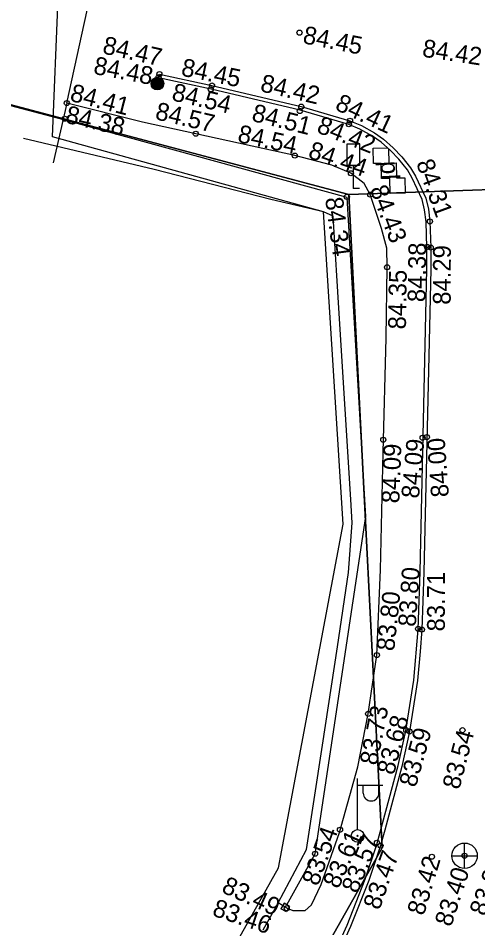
# Model space of a CAD drawing. Extents: x 632023 to 632360, y 6447035 to 6447662.
# Drawn here: x 632157.72 to 632175.79, y 6447177.86 to 6447213.62 of the extents above; entities that cross this region are included whole.
import ezdxf

# ---------------------------------------------------------------- set-up
doc = ezdxf.new("R2010")
doc.units = 0
for name, color, linetype in [('ABIJOONIS', 7, 'Continuous'), ('AED', 7, 'Continuous'), ('KKAEV', 7, 'Continuous'), ('KORGUS-EH2000', 7, 'Continuous'), ('LIIKLUS', 7, 'Continuous'), ('MOOTPIIR', 7, 'Continuous'), ('PIIR', 7, 'Continuous'), ('POST', 7, 'Continuous'), ('TEE', 7, 'Continuous')]:
    doc.layers.add(name, color=color, linetype=linetype)

msp = doc.modelspace()

# ---------------------------------------------------------------- linework, layer by layer
at = {"layer": 'ABIJOONIS'}
msp.add_line((632159.63, 6447210.286), (632159.095, 6447207.938), dxfattribs=at)
at = {"layer": 'AED'}
for p, q in [((632168.167, 6447178.824), (632168.046, 6447178.606)), ((632168.386, 6447178.703), (632168.167, 6447178.824)), ((632168.386, 6447178.703), (632168.265, 6447178.485)), ((632168.265, 6447178.485), (632168.046, 6447178.606))]:
    msp.add_line(p, q, dxfattribs=at)
msp.add_lwpolyline([(632168.276, 6447178.764), (632169.387, 6447180.773), (632171.384, 6447194.033), (632170.655, 6447206.574), (632159.509, 6447209.621), (632150.911, 6447211.893)], dxfattribs=at)
at = {"layer": 'KKAEV'}
for p, q in [((632175.266, 6447180.193), (632175.266, 6447181.193)), ((632174.766, 6447180.693), (632175.766, 6447180.693))]:
    msp.add_line(p, q, dxfattribs=at)
msp.add_circle((632175.266, 6447180.693), 0.5, dxfattribs=at)
at = {"layer": 'KORGUS-EH2000'}
for centre in [(632168.775, 6447213.054), (632163.237, 6447211.305), (632163.268, 6447211.427), (632165.285, 6447210.83), (632165.336, 6447210.976), (632159.63, 6447210.286), (632168.844, 6447210.146), (632159.547, 6447209.669), (632168.79, 6447209.974), (632170.719, 6447209.453), (632170.761, 6447209.59), (632164.7, 6447209.08), (632168.589, 6447208.219), (632170.798, 6447207.526), (632170.635, 6447206.598), (632171.56, 6447206.687), (632173.904, 6447205.632), (632173.791, 6447204.628), (632173.933, 6447204.604), (632172.219, 6447203.832), (632173.783, 6447197.153), (632172.07, 6447197.05), (632173.613, 6447197.128), (632173.439, 6447189.616), (632173.589, 6447189.584), (632171.818, 6447188.585), (632171.473, 6447186.273), (632172.975, 6447185.626), (632173.099, 6447185.583), (632175.182, 6447185.631), (632170.368, 6447181.714), (632171.818, 6447181.207), (632171.959, 6447181.094), (632169.387, 6447180.773), (632175.266, 6447180.693), (632173.983, 6447180.654), (632168.272, 6447178.631)]:
    msp.add_circle(centre, 0.1, dxfattribs=at)
at = {"layer": 'LIIKLUS'}
for p, q in [((632170.64, 6447208.676), (632170.64, 6447207.826)), ((632171.14, 6447208.676), (632170.64, 6447208.676)), ((632171.14, 6447208.676), (632171.14, 6447207.826)), ((632171.14, 6447207.826), (632170.64, 6447207.826)), ((632170.89, 6447207.826), (632170.89, 6447206.926)), ((632171.14, 6447206.926), (632170.89, 6447206.926))]:
    msp.add_line(p, q, dxfattribs=at)
at = {"layer": 'MOOTPIIR'}
msp.add_lwpolyline([(632122.821, 6447099.861), (632157.62, 6447161.817), (632161.709, 6447169.096), (632167.956, 6447180.22), (632170.491, 6447193.725), (632169.723, 6447206.007), (632159.062, 6447208.962), (632159.289, 6447214.417), (632149.884, 6447217.543), (632147.128, 6447220.043), (632152.584, 6447221.777), (632161.676, 6447220.697), (632172.416, 6447220.015), (632167.927, 6447224.391), (632170.988, 6447227.531), (632181.423, 6447231.153), (632186.85, 6447245.814), (632204.524, 6447254.566), (632231.062, 6447259.453), (632257.089, 6447258.771), (632268.17, 6447254.679), (632277.547, 6447247.496), (632281.695, 6447227.8), (632284.65, 6447225.698)], dxfattribs=at)
at = {"layer": 'PIIR'}
for points in [[(632033.38, 6447247), (632023.34, 6447240.71), (632028.64, 6447262.13), (632032.63, 6447258), (632080.2, 6447243.68), (632095.23, 6447237.72), (632152.89, 6447219.66), (632194.11, 6447217.13), (632276.98, 6447223.12), (632277.88, 6447223.96), (632280.98, 6447226.83), (632281.89, 6447221.04), (632284.03, 6447208.63), (632279.91, 6447212.17), (632218.68, 6447208.92), (632181.18, 6447207.06), (632170.71, 6447206.69), (632121.11, 6447219.87)], [(632121.11, 6447219.87), (632170.71, 6447206.69), (632172.02, 6447181.01), (632167.24, 6447172.52), (632161.06, 6447165.85), (632155.74, 6447168.61), (632155.48, 6447168.17), (632140.82, 6447176.55), (632144.84, 6447183.58), (632137.32, 6447192.31), (632113.34, 6447206.05)]]:
    msp.add_lwpolyline(points, close=True, dxfattribs=at)
msp.add_lwpolyline([(632245.428, 6447040.561), (632240.28, 6447043.35), (632233.15, 6447048.46), (632220.69, 6447059.16), (632200.39, 6447078.27), (632142.76, 6447111.5), (632139.33, 6447110.64), (632132.69, 6447114.25), (632161.06, 6447165.85), (632167.24, 6447172.52), (632172.02, 6447181.01), (632170.71, 6447206.69), (632181.18, 6447207.06), (632177.12, 6447178.4), (632167.15, 6447159.75), (632147.18, 6447126.98), (632145.29, 6447123.53), (632148.79, 6447114.89), (632197.32, 6447087.21), (632239.71, 6447053.82), (632244.12, 6447049.64), (632252.02, 6447044.97), (632254.064, 6447044.345)], dxfattribs=at)
at = {"layer": 'POST'}
for p, q in [((632171.058, 6447181.725), (632171.058, 6447183.725)), ((632171.058, 6447183.475), (632172.058, 6447183.475)), ((632171.285, 6447183.154), (632171.285, 6447183.475)), ((632171.897, 6447183.154), (632171.897, 6447183.475)), ((632171.058, 6447181.475), (632171.058, 6447181.475))]:
    msp.add_line(p, q, dxfattribs=at)
for centre, radius in [((632163.19, 6447211.052), 0.25), ((632163.19, 6447211.052), 0.225), ((632163.19, 6447211.052), 0.2), ((632163.19, 6447211.052), 0.175), ((632163.19, 6447211.052), 0.15), ((632163.19, 6447211.052), 0.125), ((632163.19, 6447211.052), 0.1), ((632163.19, 6447211.052), 0.075), ((632163.19, 6447211.052), 0.05), ((632163.19, 6447211.052), 0.025), ((632171.058, 6447181.475), 0.25), ((632171.058, 6447181.475), 0.0234)]:
    msp.add_circle(centre, radius, dxfattribs=at)
msp.add_arc((632171.591, 6447183.154), 0.306, 180, 0, dxfattribs=at)
at = {"layer": 'TEE'}
msp.add_line((632167.931, 6447178.842), (632167.335, 6447177.767), dxfattribs=at)
for points in [[(632159.63, 6447210.286), (632160.621, 6447214.839), (632161.52, 6447218.956), (632162.465, 6447218.53), (632162.958, 6447218.415), (632163.719, 6447218.814), (632169.281, 6447218.396), (632176.541, 6447217.649)], [(632169.891, 6447176.285), (632170.646, 6447177.967), (632171.359, 6447179.776), (632171.815, 6447181.138), (632172.659, 6447184.236), (632172.951, 6447185.61), (632173.264, 6447187.6), (632173.439, 6447189.593), (632173.513, 6447191.851), (632173.783, 6447203.758), (632173.783, 6447204.602), (632173.754, 6447205.621), (632173.696, 6447206.089), (632173.596, 6447206.497), (632173.205, 6447207.338), (632173.017, 6447207.661), (632172.681, 6447208.079), (632172.354, 6447208.422), (632171.98, 6447208.743), (632171.648, 6447208.983), (632171.144, 6447209.263), (632170.71, 6447209.448), (632168.806, 6447210.001), (632165.303, 6447210.83), (632163.236, 6447211.28), (632163.268, 6447211.427)], [(632163.268, 6447211.427), (632165.336, 6447210.976), (632168.844, 6447210.146), (632170.761, 6447209.59), (632171.21, 6447209.398), (632171.729, 6447209.11), (632172.073, 6447208.861), (632172.457, 6447208.531), (632172.793, 6447208.178), (632173.141, 6447207.746), (632173.338, 6447207.407), (632173.738, 6447206.547), (632173.844, 6447206.116), (632173.904, 6447205.632), (632173.933, 6447204.604), (632173.933, 6447203.756), (632173.663, 6447191.847), (632173.589, 6447189.584), (632173.513, 6447188.719), (632173.413, 6447187.582), (632173.099, 6447185.583), (632172.805, 6447184.2), (632172.124, 6447181.701), (632171.959, 6447181.094), (632171.5, 6447179.725), (632170.784, 6447177.909), (632170.365, 6447176.975)], [(632169.248, 6447178.758), (632169.634, 6447179.564), (632170.353, 6447181.611), (632171.064, 6447184.183), (632171.473, 6447186.273), (632171.818, 6447188.585), (632171.966, 6447191.937), (632172.067, 6447196.554), (632172.182, 6447201.062), (632172.219, 6447203.832), (632172.204, 6447204.586), (632172.004, 6447205.348), (632171.56, 6447206.687), (632171.321, 6447207.126), (632170.798, 6447207.526), (632170.051, 6447207.85), (632168.589, 6447208.219), (632164.7, 6447209.08), (632162.61, 6447209.533), (632159.63, 6447210.286)], [(632167.931, 6447178.842), (632169.052, 6447180.935), (632169.683, 6447185.043), (632170.275, 6447188.902), (632170.698, 6447191.836), (632170.844, 6447193.786), (632170.788, 6447194.699), (632170.35, 6447201.807), (632170.102, 6447205.837), (632169.723, 6447206.007), (632167.654, 6447206.489), (632163.066, 6447207.678), (632157.921, 6447208.891)], [(632172.279, 6447208.487), (632172.291, 6447207.924), (632172.581, 6447207.93), (632172.594, 6447207.342), (632172.922, 6447207.349), (632172.936, 6447206.749), (632172.336, 6447206.736), (632172.323, 6447207.324), (632171.994, 6447207.317), (632171.981, 6447207.915), (632171.691, 6447207.908), (632171.678, 6447208.508), (632172.239, 6447208.521)], [(632169.248, 6447178.758), (632168.987, 6447178.522), (632168.533, 6447178.522), (632168.272, 6447178.631), (632167.931, 6447178.842)]]:
    msp.add_lwpolyline(points, dxfattribs=at)

# ---------------------------------------------------------------- texts
at = {"layer": 'KORGUS-EH2000'}
for s, rotation, p in [('84.45', 348.6901, (632168.874, 6447212.644)), ('84.47', 347.2756, (632160.997, 6447212.247)), ('84.42', 351.3763, (632173.573, 6447212.115)), ('84.48', 349.0889, (632160.644, 6447211.441)), ('84.45', 348.4636, (632164.09, 6447211.371)), ('84.42', 347.0054, (632167.199, 6447210.755)), ('84.41', 345.4833, (632159.715, 6447210.383)), ('84.54', 346.8945, (632163.718, 6447210.4)), ('84.41', 335.1754, (632170.132, 6447210.046)), ('84.38', 346.9626, (632159.536, 6447209.519)), ('84.57', 346.9023, (632163.067, 6447209.656)), ('84.51', 345.9638, (632166.86, 6447209.593)), ('84.54', 347.8285, (632166.308, 6447208.761)), ('84.42', 338.4041, (632169.411, 6447209.151)), ('84.44', 340.7407, (632169.074, 6447208.149)), ('84.31', 290.2351, (632173.352, 6447207.934)), ('84.43', 290.9892, (632171.532, 6447206.905)), ('84.34', 277.7236, (632169.782, 6447206.544)), ('84.38', 89.0833, (632173.724, 6447202.455)), ('84.29', 89.7973, (632174.719, 6447202.356)), ('84.35', 89.1143, (632172.958, 6447201.384)), ('84.09', 84.6323, (632173.469, 6447194.721)), ('84.00', 94.2482, (632174.653, 6447194.812)), ('84.09', 87.9047, (632172.699, 6447194.542)), ('83.80', 85.9485, (632173.345, 6447189.681)), ('83.71', 90, (632174.49, 6447189.513)), ('83.80', 83.8939, (632172.496, 6447188.721)), ('83.73', 78.7371, (632171.82, 6447184.22)), ('83.68', 75.4397, (632172.483, 6447183.838)), ('83.59', 74.3379, (632173.348, 6447183.352)), ('83.54', 75.3581, (632175.057, 6447183.266)), ('83.54', 70.0718, (632169.504, 6447179.47)), ('83.61', 65.5953, (632170.303, 6447179.359)), ('83.57', 67.516, (632171.044, 6447179.178)), ('83.47', 70.5885, (632171.917, 6447178.53)), ('83.42', 73.3469, (632173.66, 6447178.31)), ('83.36', 69.8536, (632176.088, 6447178.285)), ('83.40', 71.8163, (632174.736, 6447177.869)), ('83.49', 335.6431, (632165.671, 6447179.275)), ('83.46', 341.4258, (632165.309, 6447178.353))]:
    msp.add_text(s, height=0.7, rotation=rotation, dxfattribs=at).set_placement(p)
at = {"layer": 'TEE'}
msp.add_text('pl', height=0.7, rotation=272.9866, dxfattribs=at).set_placement((632171.969, 6447207.993))

doc.saveas('drawing.dxf')
